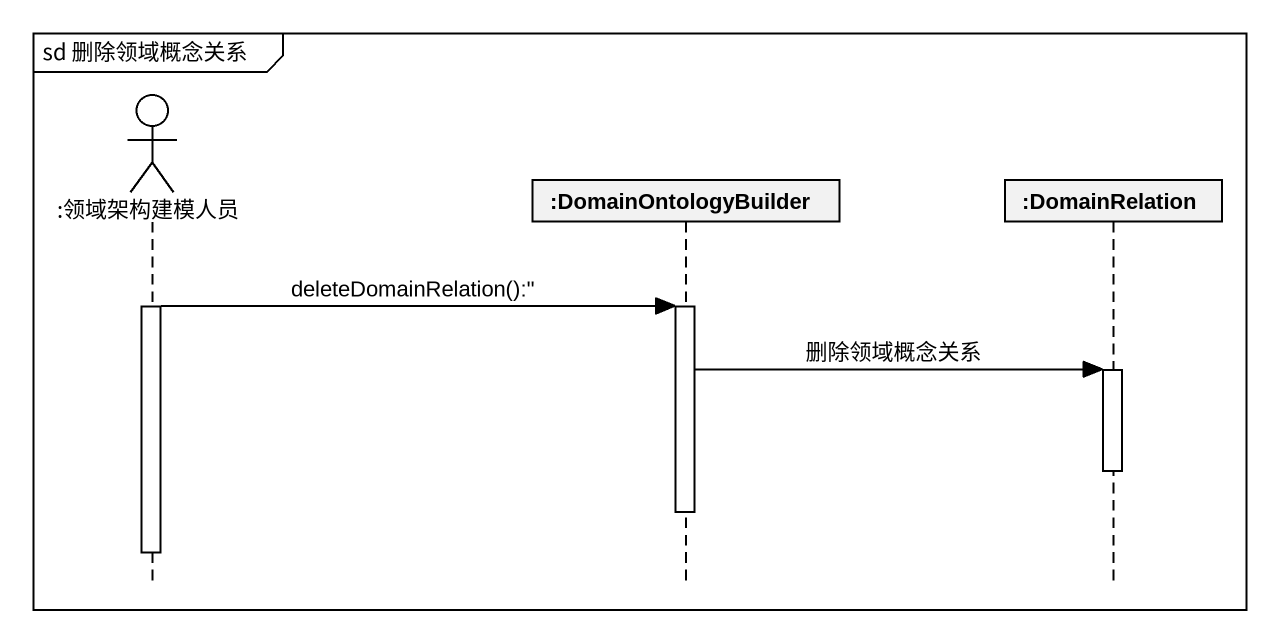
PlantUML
@startuml
mainframe sd 删除领域概念关系
hide footbox
actor ":领域架构建模人员" as 领域架构建模人员
participant ":DomainOntologyBuilder" as DomainOntologyBuilder
participant ":DomainRelation" as DomainRelation

activate 领域架构建模人员
领域架构建模人员 -> DomainOntologyBuilder : deleteDomainRelation():''
activate DomainOntologyBuilder
DomainOntologyBuilder -> DomainRelation : 删除领域概念关系
activate DomainRelation
deactivate DomainRelation
deactivate DomainOntologyBuilder
deactivate 领域架构建模人员
@enduml
